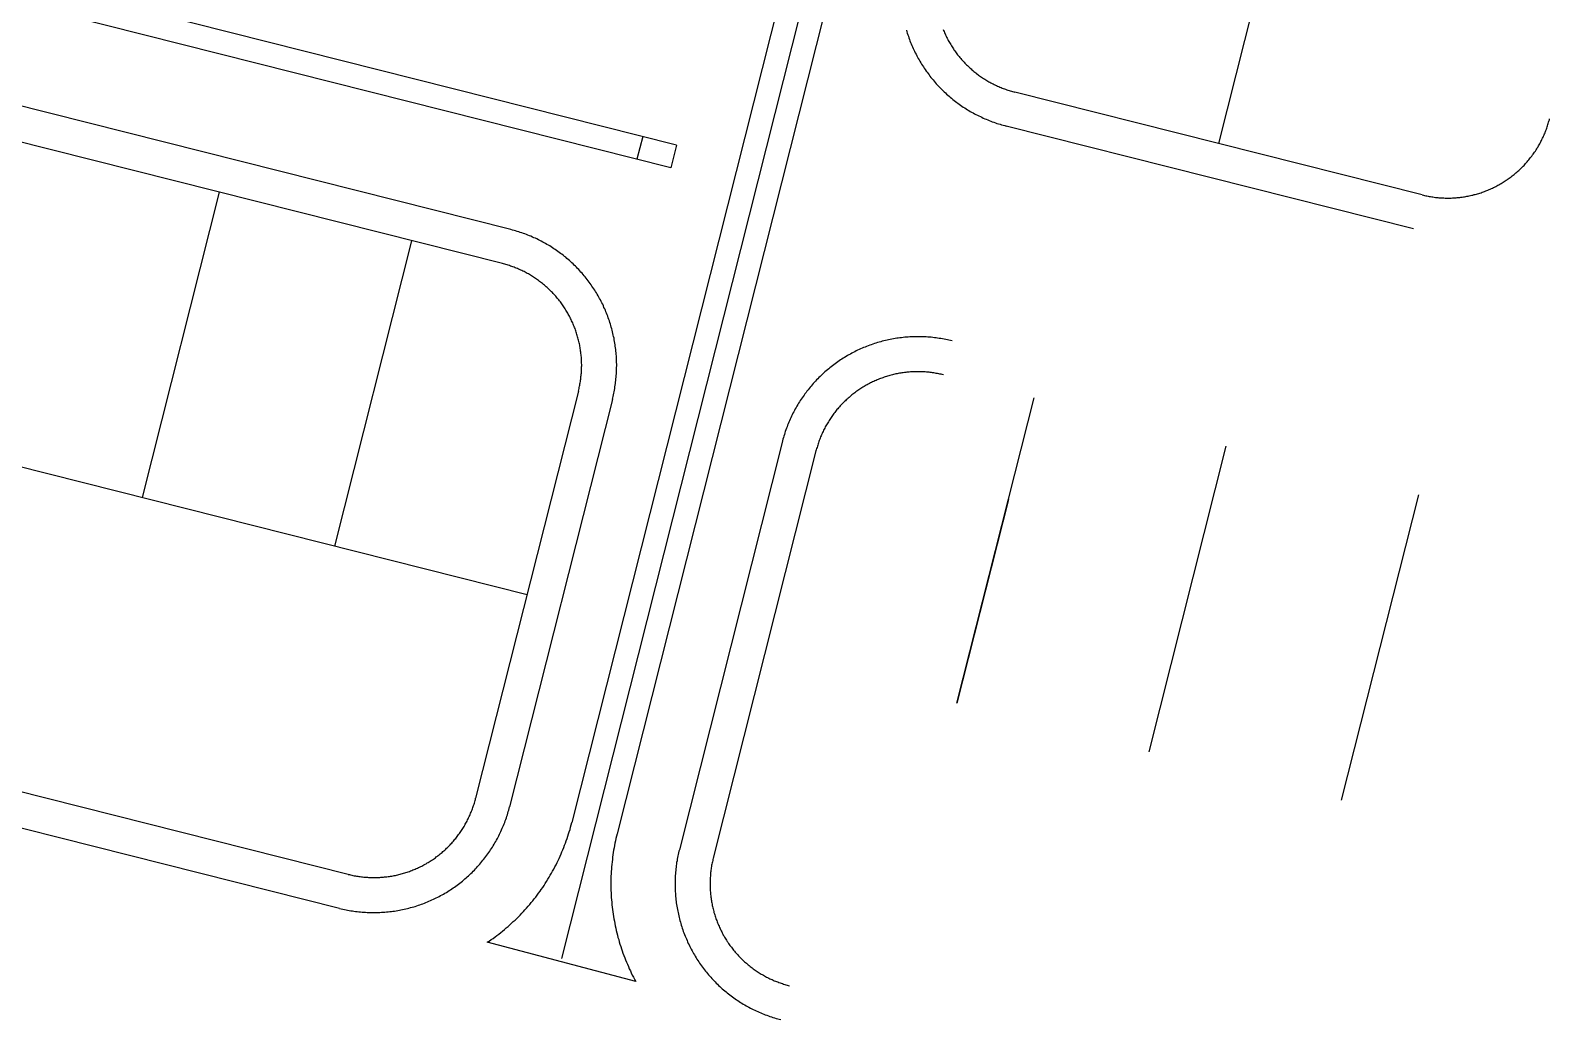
# Model space of a CAD drawing. Header units: metres. Extents: x 680594 to 684853, y 828874 to 830078.
# Drawn here: x 684723 to 684853.2, y 829017 to 829101.8 of the extents above; entities that cross this region are included whole.
import ezdxf

# ---------------------------------------------------------------- set-up
doc = ezdxf.new("R2010")
doc.units = ezdxf.units.M
doc.layers.add('PLOT_LINES', color=7, linetype='Continuous')

msp = doc.modelspace()

# ---------------------------------------------------------------- linework, layer by layer
at = {"layer": 'PLOT_LINES'}
for points in [[(684816.78, 829213.44), (684768.53, 829022.25)], [(684810.92, 829198.42), (684769.42, 829033.92)], [(684814.8, 829197.44), (684773.29, 829032.94)], [(684844.93, 829171.73), (684824.84, 829092.13)], [(684778.4, 829091.99), (684494.38, 829163.65)], [(684777.91, 829090.05), (684493.89, 829161.71)], [(684764.19, 829084.74), (684503.45, 829150.54)], [(684763.46, 829081.83), (684640.32, 829112.9)], [(684798.09, 829101.85), (684798.13, 829101.71), (684798.17, 829101.58), (684798.21, 829101.45), (684798.26, 829101.32), (684798.3, 829101.18), (684798.35, 829101.05), (684798.4, 829100.92), (684798.45, 829100.79), (684798.5, 829100.66), (684798.56, 829100.53), (684798.61, 829100.41), (684798.67, 829100.28), (684798.73, 829100.15), (684798.79, 829100.03), (684798.85, 829099.9), (684798.92, 829099.78), (684798.98, 829099.65), (684799.05, 829099.53), (684799.11, 829099.41), (684799.18, 829099.29), (684799.25, 829099.17), (684799.32, 829099.05), (684799.4, 829098.93), (684799.47, 829098.81), (684799.55, 829098.69), (684799.62, 829098.57), (684799.7, 829098.46), (684799.78, 829098.34), (684799.86, 829098.23), (684799.95, 829098.12), (684800.03, 829098.01), (684800.11, 829097.9), (684800.2, 829097.79), (684800.29, 829097.68), (684800.38, 829097.57), (684800.47, 829097.46), (684800.56, 829097.36), (684800.65, 829097.25), (684800.74, 829097.15), (684800.84, 829097.05), (684800.94, 829096.95), (684801.03, 829096.85), (684801.13, 829096.75), (684801.23, 829096.65), (684801.33, 829096.55), (684801.43, 829096.46), (684801.54, 829096.36), (684801.64, 829096.27), (684801.75, 829096.18), (684801.85, 829096.09), (684801.96, 829096), (684802.07, 829095.91), (684802.18, 829095.82), (684802.29, 829095.74), (684802.4, 829095.65), (684802.51, 829095.57), (684802.62, 829095.49), (684802.74, 829095.41), (684802.85, 829095.33), (684802.97, 829095.25), (684803.09, 829095.17), (684803.2, 829095.1), (684803.32, 829095.02), (684803.44, 829094.95), (684803.56, 829094.88), (684803.68, 829094.81), (684803.8, 829094.74), (684803.93, 829094.68), (684804.05, 829094.61), (684804.18, 829094.55), (684804.3, 829094.49), (684804.43, 829094.43), (684804.55, 829094.37), (684804.68, 829094.31), (684804.81, 829094.25), (684804.94, 829094.2), (684805.06, 829094.14), (684805.19, 829094.09), (684805.32, 829094.04), (684805.45, 829093.99), (684805.59, 829093.94), (684805.72, 829093.9), (684805.85, 829093.85), (684805.98, 829093.81), (684806.12, 829093.77), (684806.25, 829093.73), (684806.39, 829093.69), (684806.52, 829093.66), (684806.65, 829093.62)], [(684801.24, 829101.91), (684801.28, 829101.81), (684801.32, 829101.72), (684801.36, 829101.62), (684801.4, 829101.52), (684801.45, 829101.43), (684801.49, 829101.33), (684801.54, 829101.24), (684801.58, 829101.15), (684801.63, 829101.05), (684801.68, 829100.96), (684801.73, 829100.87), (684801.78, 829100.78), (684801.84, 829100.69), (684801.89, 829100.6), (684801.95, 829100.51), (684802, 829100.42), (684802.06, 829100.33), (684802.12, 829100.25), (684802.17, 829100.16), (684802.23, 829100.07), (684802.29, 829099.99), (684802.36, 829099.9), (684802.42, 829099.82), (684802.48, 829099.74), (684802.55, 829099.65), (684802.61, 829099.57), (684802.68, 829099.49), (684802.75, 829099.41), (684802.82, 829099.33), (684802.89, 829099.25), (684802.96, 829099.18), (684803.03, 829099.1), (684803.1, 829099.02), (684803.17, 829098.95), (684803.25, 829098.87), (684803.32, 829098.8), (684803.4, 829098.73), (684803.47, 829098.66), (684803.55, 829098.59), (684803.63, 829098.52), (684803.71, 829098.45), (684803.79, 829098.38), (684803.87, 829098.31), (684803.95, 829098.25), (684804.03, 829098.18), (684804.11, 829098.12), (684804.2, 829098.05), (684804.28, 829097.99), (684804.37, 829097.93), (684804.45, 829097.87), (684804.54, 829097.81), (684804.62, 829097.75), (684804.71, 829097.69), (684804.8, 829097.64), (684804.89, 829097.58), (684804.98, 829097.53), (684805.07, 829097.48), (684805.16, 829097.42), (684805.25, 829097.37), (684805.34, 829097.32), (684805.44, 829097.27), (684805.53, 829097.23), (684805.62, 829097.18), (684805.72, 829097.13), (684805.81, 829097.09), (684805.91, 829097.05), (684806, 829097), (684806.1, 829096.96), (684806.2, 829096.92), (684806.29, 829096.88), (684806.39, 829096.84), (684806.49, 829096.81), (684806.59, 829096.77), (684806.69, 829096.74), (684806.79, 829096.71), (684806.89, 829096.67), (684806.99, 829096.64), (684807.09, 829096.61), (684807.19, 829096.58), (684807.29, 829096.56), (684807.39, 829096.53)], [(684842.29, 829087.72), (684807.39, 829096.53)], [(684842.29, 829087.72), (684842.4, 829087.7), (684842.5, 829087.67), (684842.6, 829087.65), (684842.7, 829087.63), (684842.81, 829087.61), (684842.91, 829087.59), (684843.01, 829087.57), (684843.12, 829087.56), (684843.22, 829087.54), (684843.32, 829087.53), (684843.43, 829087.51), (684843.53, 829087.5), (684843.63, 829087.49), (684843.74, 829087.48), (684843.84, 829087.47), (684843.95, 829087.47), (684844.05, 829087.46), (684844.16, 829087.46), (684844.26, 829087.45), (684844.37, 829087.45), (684844.47, 829087.45), (684844.58, 829087.45), (684844.68, 829087.45), (684844.79, 829087.45), (684844.89, 829087.46), (684844.99, 829087.46), (684845.1, 829087.47), (684845.2, 829087.48), (684845.31, 829087.49), (684845.41, 829087.5), (684845.52, 829087.51), (684845.62, 829087.52), (684845.72, 829087.53), (684845.83, 829087.55), (684845.93, 829087.56), (684846.03, 829087.58), (684846.14, 829087.6), (684846.24, 829087.62), (684846.34, 829087.64), (684846.45, 829087.66), (684846.55, 829087.69), (684846.65, 829087.71), (684846.75, 829087.74), (684846.85, 829087.76), (684846.95, 829087.79), (684847.05, 829087.82), (684847.15, 829087.85), (684847.25, 829087.88), (684847.35, 829087.91), (684847.45, 829087.95), (684847.55, 829087.98), (684847.65, 829088.02), (684847.75, 829088.06), (684847.84, 829088.09), (684847.94, 829088.13), (684848.04, 829088.17), (684848.13, 829088.22), (684848.23, 829088.26), (684848.32, 829088.3), (684848.42, 829088.35), (684848.51, 829088.39), (684848.61, 829088.44), (684848.7, 829088.49), (684848.79, 829088.54), (684848.88, 829088.59), (684848.97, 829088.64), (684849.07, 829088.69), (684849.16, 829088.75), (684849.24, 829088.8), (684849.33, 829088.86), (684849.42, 829088.92), (684849.51, 829088.97), (684849.6, 829089.03), (684849.68, 829089.09), (684849.77, 829089.15), (684849.85, 829089.21), (684849.93, 829089.28), (684850.02, 829089.34), (684850.1, 829089.41), (684850.18, 829089.47), (684850.26, 829089.54), (684850.34, 829089.61), (684850.42, 829089.67), (684850.5, 829089.74), (684850.58, 829089.81), (684850.65, 829089.88), (684850.73, 829089.96), (684850.81, 829090.03), (684850.88, 829090.1), (684850.95, 829090.18), (684851.03, 829090.25), (684851.1, 829090.33), (684851.17, 829090.41), (684851.24, 829090.49), (684851.31, 829090.56), (684851.37, 829090.64), (684851.44, 829090.72), (684851.51, 829090.81), (684851.57, 829090.89), (684851.64, 829090.97), (684851.7, 829091.05), (684851.76, 829091.14), (684851.82, 829091.22), (684851.88, 829091.31), (684851.94, 829091.39), (684852, 829091.48), (684852.06, 829091.57), (684852.12, 829091.66), (684852.17, 829091.75), (684852.23, 829091.84), (684852.28, 829091.93), (684852.33, 829092.02), (684852.38, 829092.11), (684852.43, 829092.2), (684852.48, 829092.29), (684852.53, 829092.39), (684852.57, 829092.48), (684852.62, 829092.57), (684852.66, 829092.67), (684852.71, 829092.76), (684852.75, 829092.86), (684852.79, 829092.96), (684852.83, 829093.05), (684852.87, 829093.15), (684852.91, 829093.25), (684852.95, 829093.35), (684852.98, 829093.45), (684853.02, 829093.54), (684853.05, 829093.64), (684853.08, 829093.74), (684853.11, 829093.84), (684853.14, 829093.94), (684853.17, 829094.04), (684853.2, 829094.15), (684853.22, 829094.25)], [(684841.56, 829084.81), (684806.65, 829093.62)], [(684749.51, 829026.56), (684488.77, 829092.36)], [(684775.49, 829092.72), (684775, 829090.78)], [(684778.4, 829091.99), (684777.91, 829090.05)], [(684732.61, 829061.77), (684739.22, 829087.95)], [(684765.58, 829053.45), (684633.71, 829086.73)], [(684749.09, 829057.61), (684755.7, 829083.79)], [(684772.89, 829070.17), (684772.92, 829070.31), (684772.96, 829070.44), (684772.99, 829070.58), (684773.01, 829070.71), (684773.04, 829070.85), (684773.07, 829070.99), (684773.09, 829071.13), (684773.11, 829071.26), (684773.13, 829071.4), (684773.15, 829071.54), (684773.17, 829071.68), (684773.19, 829071.82), (684773.2, 829071.96), (684773.21, 829072.1), (684773.22, 829072.23), (684773.23, 829072.37), (684773.24, 829072.51), (684773.25, 829072.65), (684773.25, 829072.79), (684773.25, 829072.93), (684773.26, 829073.07), (684773.26, 829073.21), (684773.25, 829073.35), (684773.25, 829073.49), (684773.24, 829073.63), (684773.24, 829073.77), (684773.23, 829073.91), (684773.22, 829074.05), (684773.21, 829074.19), (684773.19, 829074.33), (684773.18, 829074.46), (684773.16, 829074.6), (684773.14, 829074.74), (684773.12, 829074.88), (684773.1, 829075.02), (684773.08, 829075.16), (684773.05, 829075.29), (684773.03, 829075.43), (684773, 829075.57), (684772.97, 829075.7), (684772.94, 829075.84), (684772.91, 829075.98), (684772.87, 829076.11), (684772.84, 829076.25), (684772.8, 829076.38), (684772.76, 829076.51), (684772.72, 829076.65), (684772.68, 829076.78), (684772.64, 829076.91), (684772.59, 829077.05), (684772.54, 829077.18), (684772.5, 829077.31), (684772.45, 829077.44), (684772.39, 829077.57), (684772.34, 829077.7), (684772.29, 829077.83), (684772.23, 829077.96), (684772.17, 829078.08), (684772.12, 829078.21), (684772.06, 829078.34), (684771.99, 829078.46), (684771.93, 829078.59), (684771.87, 829078.71), (684771.8, 829078.83), (684771.73, 829078.95), (684771.66, 829079.08), (684771.59, 829079.2), (684771.52, 829079.32), (684771.45, 829079.44), (684771.38, 829079.55), (684771.3, 829079.67), (684771.22, 829079.79), (684771.14, 829079.9), (684771.06, 829080.02), (684770.98, 829080.13), (684770.9, 829080.24), (684770.82, 829080.36), (684770.73, 829080.47), (684770.65, 829080.58), (684770.56, 829080.69), (684770.47, 829080.79), (684770.38, 829080.9), (684770.29, 829081.01), (684770.2, 829081.11), (684770.1, 829081.21), (684770.01, 829081.32), (684769.91, 829081.42), (684769.81, 829081.52), (684769.72, 829081.62), (684769.62, 829081.71), (684769.52, 829081.81), (684769.41, 829081.91), (684769.31, 829082), (684769.21, 829082.09), (684769.1, 829082.19), (684769, 829082.28), (684768.89, 829082.37), (684768.78, 829082.45), (684768.67, 829082.54), (684768.56, 829082.63), (684768.45, 829082.71), (684768.34, 829082.79), (684768.22, 829082.88), (684768.11, 829082.96), (684767.99, 829083.04), (684767.88, 829083.11), (684767.76, 829083.19), (684767.64, 829083.26), (684767.52, 829083.34), (684767.41, 829083.41), (684767.28, 829083.48), (684767.16, 829083.55), (684767.04, 829083.62), (684766.92, 829083.68), (684766.8, 829083.75), (684766.67, 829083.81), (684766.55, 829083.88), (684766.42, 829083.94), (684766.29, 829084), (684766.17, 829084.05), (684766.04, 829084.11), (684765.91, 829084.17), (684765.78, 829084.22), (684765.65, 829084.27), (684765.52, 829084.32), (684765.39, 829084.37), (684765.26, 829084.42), (684765.13, 829084.46), (684765, 829084.51), (684764.86, 829084.55), (684764.73, 829084.59), (684764.6, 829084.63), (684764.46, 829084.67), (684764.33, 829084.71), (684764.19, 829084.74)], [(684769.98, 829070.9), (684770.01, 829071.01), (684770.03, 829071.11), (684770.05, 829071.21), (684770.08, 829071.31), (684770.1, 829071.41), (684770.11, 829071.52), (684770.13, 829071.62), (684770.15, 829071.72), (684770.16, 829071.83), (684770.18, 829071.93), (684770.19, 829072.04), (684770.2, 829072.14), (684770.21, 829072.24), (684770.22, 829072.35), (684770.23, 829072.45), (684770.24, 829072.56), (684770.24, 829072.66), (684770.25, 829072.77), (684770.25, 829072.87), (684770.25, 829072.98), (684770.26, 829073.08), (684770.26, 829073.18), (684770.25, 829073.29), (684770.25, 829073.39), (684770.25, 829073.5), (684770.24, 829073.6), (684770.24, 829073.71), (684770.23, 829073.81), (684770.22, 829073.92), (684770.21, 829074.02), (684770.2, 829074.13), (684770.19, 829074.23), (684770.17, 829074.33), (684770.16, 829074.44), (684770.14, 829074.54), (684770.12, 829074.64), (684770.1, 829074.75), (684770.09, 829074.85), (684770.06, 829074.95), (684770.04, 829075.05), (684770.02, 829075.16), (684769.99, 829075.26), (684769.97, 829075.36), (684769.94, 829075.46), (684769.91, 829075.56), (684769.88, 829075.66), (684769.85, 829075.76), (684769.82, 829075.86), (684769.79, 829075.96), (684769.76, 829076.06), (684769.72, 829076.16), (684769.69, 829076.26), (684769.65, 829076.36), (684769.61, 829076.45), (684769.57, 829076.55), (684769.53, 829076.65), (684769.49, 829076.74), (684769.44, 829076.84), (684769.4, 829076.93), (684769.36, 829077.03), (684769.31, 829077.12), (684769.26, 829077.22), (684769.21, 829077.31), (684769.16, 829077.4), (684769.11, 829077.49), (684769.06, 829077.58), (684769.01, 829077.67), (684768.96, 829077.76), (684768.9, 829077.85), (684768.85, 829077.94), (684768.79, 829078.03), (684768.73, 829078.12), (684768.67, 829078.2), (684768.61, 829078.29), (684768.55, 829078.38), (684768.49, 829078.46), (684768.43, 829078.54), (684768.36, 829078.63), (684768.3, 829078.71), (684768.23, 829078.79), (684768.17, 829078.87), (684768.1, 829078.95), (684768.03, 829079.03), (684767.96, 829079.11), (684767.89, 829079.19), (684767.82, 829079.26), (684767.75, 829079.34), (684767.67, 829079.41), (684767.6, 829079.49), (684767.53, 829079.56), (684767.45, 829079.63), (684767.37, 829079.71), (684767.3, 829079.78), (684767.22, 829079.85), (684767.14, 829079.92), (684767.06, 829079.98), (684766.98, 829080.05), (684766.9, 829080.12), (684766.82, 829080.18), (684766.73, 829080.25), (684766.65, 829080.31), (684766.57, 829080.37), (684766.48, 829080.43), (684766.4, 829080.49), (684766.31, 829080.55), (684766.22, 829080.61), (684766.13, 829080.67), (684766.05, 829080.72), (684765.96, 829080.78), (684765.87, 829080.83), (684765.78, 829080.89), (684765.69, 829080.94), (684765.6, 829080.99), (684765.5, 829081.04), (684765.41, 829081.09), (684765.32, 829081.14), (684765.22, 829081.18), (684765.13, 829081.23), (684765.03, 829081.27), (684764.94, 829081.32), (684764.84, 829081.36), (684764.75, 829081.4), (684764.65, 829081.44), (684764.55, 829081.48), (684764.46, 829081.52), (684764.36, 829081.55), (684764.26, 829081.59), (684764.16, 829081.62), (684764.06, 829081.66), (684763.96, 829081.69), (684763.86, 829081.72), (684763.76, 829081.75), (684763.66, 829081.78), (684763.56, 829081.81), (684763.46, 829081.83)], [(684802.01, 829075.2), (684801.87, 829075.23), (684801.73, 829075.26), (684801.6, 829075.29), (684801.46, 829075.32), (684801.32, 829075.35), (684801.18, 829075.38), (684801.04, 829075.4), (684800.9, 829075.42), (684800.76, 829075.44), (684800.63, 829075.46), (684800.49, 829075.48), (684800.35, 829075.5), (684800.21, 829075.51), (684800.07, 829075.52), (684799.93, 829075.53), (684799.79, 829075.54), (684799.64, 829075.55), (684799.5, 829075.56), (684799.36, 829075.56), (684799.22, 829075.56), (684799.08, 829075.56), (684798.94, 829075.56), (684798.8, 829075.56), (684798.66, 829075.56), (684798.52, 829075.55), (684798.38, 829075.54), (684798.24, 829075.53), (684798.1, 829075.52), (684797.96, 829075.51), (684797.82, 829075.5), (684797.68, 829075.48), (684797.54, 829075.47), (684797.4, 829075.45), (684797.26, 829075.43), (684797.12, 829075.4), (684796.98, 829075.38), (684796.84, 829075.36), (684796.71, 829075.33), (684796.57, 829075.3), (684796.43, 829075.27), (684796.29, 829075.24), (684796.16, 829075.2), (684796.02, 829075.17), (684795.89, 829075.13), (684795.75, 829075.1), (684795.62, 829075.06), (684795.48, 829075.01), (684795.35, 829074.97), (684795.21, 829074.93), (684795.08, 829074.88), (684794.95, 829074.83), (684794.82, 829074.78), (684794.68, 829074.73), (684794.55, 829074.68), (684794.42, 829074.63), (684794.29, 829074.57), (684794.17, 829074.52), (684794.04, 829074.46), (684793.91, 829074.4), (684793.78, 829074.34), (684793.66, 829074.27), (684793.53, 829074.21), (684793.41, 829074.14), (684793.29, 829074.08), (684793.16, 829074.01), (684793.04, 829073.94), (684792.92, 829073.87), (684792.8, 829073.79), (684792.68, 829073.72), (684792.56, 829073.64), (684792.44, 829073.57), (684792.33, 829073.49), (684792.21, 829073.41), (684792.1, 829073.33), (684791.98, 829073.25), (684791.87, 829073.16), (684791.76, 829073.08), (684791.65, 829072.99), (684791.54, 829072.9), (684791.43, 829072.81), (684791.32, 829072.72), (684791.21, 829072.63), (684791.11, 829072.54), (684791, 829072.45), (684790.9, 829072.35), (684790.8, 829072.25), (684790.69, 829072.16), (684790.59, 829072.06), (684790.49, 829071.96), (684790.4, 829071.86), (684790.3, 829071.75), (684790.2, 829071.65), (684790.11, 829071.55), (684790.02, 829071.44), (684789.93, 829071.33), (684789.84, 829071.23), (684789.75, 829071.12), (684789.66, 829071.01), (684789.57, 829070.9), (684789.49, 829070.79), (684789.4, 829070.67), (684789.32, 829070.56), (684789.24, 829070.44), (684789.16, 829070.33), (684789.08, 829070.21), (684789, 829070.09), (684788.93, 829069.98), (684788.85, 829069.86), (684788.78, 829069.74), (684788.71, 829069.61), (684788.64, 829069.49), (684788.57, 829069.37), (684788.5, 829069.25), (684788.44, 829069.12), (684788.37, 829069), (684788.31, 829068.87), (684788.25, 829068.74), (684788.19, 829068.62), (684788.13, 829068.49), (684788.07, 829068.36), (684788.02, 829068.23), (684787.96, 829068.1), (684787.91, 829067.97), (684787.86, 829067.84), (684787.81, 829067.71), (684787.76, 829067.58), (684787.71, 829067.44), (684787.67, 829067.31), (684787.63, 829067.18), (684787.59, 829067.04), (684787.55, 829066.91), (684787.51, 829066.77), (684787.47, 829066.64), (684787.44, 829066.5)], [(684801.27, 829072.29), (684801.17, 829072.32), (684801.07, 829072.34), (684800.96, 829072.36), (684800.86, 829072.38), (684800.76, 829072.4), (684800.65, 829072.42), (684800.55, 829072.44), (684800.45, 829072.46), (684800.34, 829072.47), (684800.24, 829072.49), (684800.13, 829072.5), (684800.03, 829072.51), (684799.92, 829072.52), (684799.82, 829072.53), (684799.71, 829072.54), (684799.61, 829072.55), (684799.5, 829072.55), (684799.4, 829072.56), (684799.29, 829072.56), (684799.18, 829072.56), (684799.08, 829072.56), (684798.97, 829072.56), (684798.87, 829072.56), (684798.76, 829072.56), (684798.66, 829072.55), (684798.55, 829072.55), (684798.45, 829072.54), (684798.34, 829072.53), (684798.24, 829072.52), (684798.13, 829072.51), (684798.03, 829072.5), (684797.92, 829072.49), (684797.82, 829072.48), (684797.71, 829072.46), (684797.61, 829072.44), (684797.5, 829072.43), (684797.4, 829072.41), (684797.3, 829072.39), (684797.19, 829072.37), (684797.09, 829072.34), (684796.99, 829072.32), (684796.89, 829072.29), (684796.78, 829072.27), (684796.68, 829072.24), (684796.58, 829072.21), (684796.48, 829072.18), (684796.38, 829072.15), (684796.28, 829072.12), (684796.18, 829072.09), (684796.08, 829072.05), (684795.98, 829072.02), (684795.88, 829071.98), (684795.78, 829071.94), (684795.68, 829071.9), (684795.59, 829071.86), (684795.49, 829071.82), (684795.39, 829071.78), (684795.3, 829071.73), (684795.2, 829071.69), (684795.11, 829071.64), (684795.01, 829071.6), (684794.92, 829071.55), (684794.82, 829071.5), (684794.73, 829071.45), (684794.64, 829071.4), (684794.55, 829071.34), (684794.46, 829071.29), (684794.37, 829071.24), (684794.28, 829071.18), (684794.19, 829071.12), (684794.1, 829071.07), (684794.01, 829071.01), (684793.93, 829070.95), (684793.84, 829070.89), (684793.75, 829070.83), (684793.67, 829070.76), (684793.58, 829070.7), (684793.5, 829070.63), (684793.42, 829070.57), (684793.34, 829070.5), (684793.26, 829070.43), (684793.18, 829070.36), (684793.1, 829070.3), (684793.02, 829070.22), (684792.94, 829070.15), (684792.86, 829070.08), (684792.79, 829070.01), (684792.71, 829069.93), (684792.64, 829069.86), (684792.57, 829069.78), (684792.49, 829069.71), (684792.42, 829069.63), (684792.35, 829069.55), (684792.28, 829069.47), (684792.21, 829069.39), (684792.14, 829069.31), (684792.08, 829069.23), (684792.01, 829069.15), (684791.95, 829069.06), (684791.88, 829068.98), (684791.82, 829068.9), (684791.76, 829068.81), (684791.7, 829068.72), (684791.64, 829068.64), (684791.58, 829068.55), (684791.52, 829068.46), (684791.46, 829068.37), (684791.41, 829068.28), (684791.35, 829068.19), (684791.3, 829068.1), (684791.25, 829068.01), (684791.19, 829067.92), (684791.14, 829067.83), (684791.09, 829067.73), (684791.05, 829067.64), (684791, 829067.54), (684790.95, 829067.45), (684790.91, 829067.35), (684790.86, 829067.26), (684790.82, 829067.16), (684790.78, 829067.06), (684790.74, 829066.97), (684790.7, 829066.87), (684790.66, 829066.77), (684790.62, 829066.67), (684790.59, 829066.57), (684790.55, 829066.47), (684790.52, 829066.37), (684790.49, 829066.27), (684790.46, 829066.17), (684790.43, 829066.07), (684790.4, 829065.97), (684790.37, 829065.87), (684790.34, 829065.77)], [(684769.98, 829070.9), (684761.17, 829036)], [(684772.89, 829070.17), (684764.08, 829035.26)], [(684802.42, 829044.15), (684809.03, 829070.33)], [(684787.44, 829066.5), (684778.63, 829031.59)], [(684790.34, 829065.77), (684781.54, 829030.86)], [(684818.91, 829039.99), (684825.51, 829066.17)], [(684806.83, 829061.61), (684802.42, 829044.15)], [(684835.39, 829035.83), (684842, 829062.01)], [(684750.25, 829029.47), (684627.11, 829060.55)], [(684750.25, 829029.47), (684750.35, 829029.45), (684750.45, 829029.42), (684750.55, 829029.4), (684750.65, 829029.38), (684750.76, 829029.36), (684750.86, 829029.34), (684750.96, 829029.32), (684751.07, 829029.31), (684751.17, 829029.29), (684751.27, 829029.28), (684751.38, 829029.26), (684751.48, 829029.25), (684751.59, 829029.24), (684751.69, 829029.23), (684751.79, 829029.22), (684751.9, 829029.22), (684752, 829029.21), (684752.11, 829029.21), (684752.21, 829029.2), (684752.32, 829029.2), (684752.42, 829029.2), (684752.53, 829029.2), (684752.63, 829029.2), (684752.74, 829029.2), (684752.84, 829029.21), (684752.95, 829029.21), (684753.05, 829029.22), (684753.15, 829029.23), (684753.26, 829029.24), (684753.36, 829029.25), (684753.47, 829029.26), (684753.57, 829029.27), (684753.67, 829029.28), (684753.78, 829029.3), (684753.88, 829029.31), (684753.99, 829029.33), (684754.09, 829029.35), (684754.19, 829029.37), (684754.29, 829029.39), (684754.4, 829029.41), (684754.5, 829029.44), (684754.6, 829029.46), (684754.7, 829029.49), (684754.8, 829029.51), (684754.9, 829029.54), (684755, 829029.57), (684755.1, 829029.6), (684755.2, 829029.63), (684755.3, 829029.67), (684755.4, 829029.7), (684755.5, 829029.73), (684755.6, 829029.77), (684755.7, 829029.81), (684755.8, 829029.85), (684755.89, 829029.89), (684755.99, 829029.93), (684756.08, 829029.97), (684756.18, 829030.01), (684756.28, 829030.05), (684756.37, 829030.1), (684756.46, 829030.15), (684756.56, 829030.19), (684756.65, 829030.24), (684756.74, 829030.29), (684756.83, 829030.34), (684756.93, 829030.39), (684757.02, 829030.45), (684757.11, 829030.5), (684757.2, 829030.55), (684757.28, 829030.61), (684757.37, 829030.67), (684757.46, 829030.72), (684757.55, 829030.78), (684757.63, 829030.84), (684757.72, 829030.9), (684757.8, 829030.97), (684757.89, 829031.03), (684757.97, 829031.09), (684758.05, 829031.16), (684758.13, 829031.22), (684758.21, 829031.29), (684758.29, 829031.36), (684758.37, 829031.43), (684758.45, 829031.49), (684758.53, 829031.56), (684758.61, 829031.64), (684758.68, 829031.71), (684758.76, 829031.78), (684758.83, 829031.85), (684758.9, 829031.93), (684758.98, 829032.01), (684759.05, 829032.08), (684759.12, 829032.16), (684759.19, 829032.24), (684759.26, 829032.32), (684759.33, 829032.4), (684759.39, 829032.48), (684759.46, 829032.56), (684759.52, 829032.64), (684759.59, 829032.72), (684759.65, 829032.8), (684759.71, 829032.89), (684759.78, 829032.97), (684759.84, 829033.06), (684759.89, 829033.15), (684759.95, 829033.23), (684760.01, 829033.32), (684760.07, 829033.41), (684760.12, 829033.5), (684760.18, 829033.59), (684760.23, 829033.68), (684760.28, 829033.77), (684760.33, 829033.86), (684760.38, 829033.95), (684760.43, 829034.04), (684760.48, 829034.14), (684760.53, 829034.23), (684760.57, 829034.33), (684760.62, 829034.42), (684760.66, 829034.52), (684760.7, 829034.61), (684760.74, 829034.71), (684760.78, 829034.8), (684760.82, 829034.9), (684760.86, 829035), (684760.9, 829035.1), (684760.93, 829035.2), (684760.97, 829035.3), (684761, 829035.39), (684761.03, 829035.49), (684761.06, 829035.59), (684761.09, 829035.69), (684761.12, 829035.8), (684761.15, 829035.9), (684761.17, 829036)], [(684749.51, 829026.56), (684749.65, 829026.53), (684749.78, 829026.5), (684749.92, 829026.47), (684750.06, 829026.44), (684750.19, 829026.41), (684750.33, 829026.39), (684750.47, 829026.36), (684750.61, 829026.34), (684750.74, 829026.32), (684750.88, 829026.3), (684751.02, 829026.28), (684751.16, 829026.27), (684751.3, 829026.25), (684751.44, 829026.24), (684751.58, 829026.23), (684751.72, 829026.22), (684751.86, 829026.21), (684751.99, 829026.21), (684752.13, 829026.2), (684752.27, 829026.2), (684752.41, 829026.2), (684752.55, 829026.2), (684752.69, 829026.2), (684752.83, 829026.21), (684752.97, 829026.21), (684753.11, 829026.22), (684753.25, 829026.23), (684753.39, 829026.24), (684753.53, 829026.25), (684753.67, 829026.26), (684753.81, 829026.28), (684753.95, 829026.29), (684754.08, 829026.31), (684754.22, 829026.33), (684754.36, 829026.35), (684754.5, 829026.38), (684754.64, 829026.4), (684754.77, 829026.43), (684754.91, 829026.45), (684755.05, 829026.48), (684755.18, 829026.52), (684755.32, 829026.55), (684755.45, 829026.58), (684755.59, 829026.62), (684755.72, 829026.66), (684755.86, 829026.69), (684755.99, 829026.73), (684756.12, 829026.78), (684756.26, 829026.82), (684756.39, 829026.87), (684756.52, 829026.91), (684756.65, 829026.96), (684756.78, 829027.01), (684756.91, 829027.06), (684757.04, 829027.11), (684757.17, 829027.17), (684757.3, 829027.22), (684757.42, 829027.28), (684757.55, 829027.34), (684757.68, 829027.4), (684757.8, 829027.46), (684757.93, 829027.52), (684758.05, 829027.59), (684758.17, 829027.65), (684758.3, 829027.72), (684758.42, 829027.79), (684758.54, 829027.86), (684758.66, 829027.93), (684758.78, 829028.01), (684758.9, 829028.08), (684759.01, 829028.16), (684759.13, 829028.23), (684759.25, 829028.31), (684759.36, 829028.39), (684759.47, 829028.47), (684759.59, 829028.55), (684759.7, 829028.64), (684759.81, 829028.72), (684759.92, 829028.81), (684760.03, 829028.9), (684760.13, 829028.99), (684760.24, 829029.08), (684760.35, 829029.17), (684760.45, 829029.26), (684760.56, 829029.35), (684760.66, 829029.45), (684760.76, 829029.54), (684760.86, 829029.64), (684760.96, 829029.74), (684761.06, 829029.84), (684761.15, 829029.94), (684761.25, 829030.04), (684761.34, 829030.14), (684761.44, 829030.25), (684761.53, 829030.35), (684761.62, 829030.46), (684761.71, 829030.57), (684761.8, 829030.68), (684761.88, 829030.79), (684761.97, 829030.9), (684762.05, 829031.01), (684762.14, 829031.12), (684762.22, 829031.23), (684762.3, 829031.35), (684762.38, 829031.46), (684762.45, 829031.58), (684762.53, 829031.69), (684762.61, 829031.81), (684762.68, 829031.93), (684762.75, 829032.05), (684762.82, 829032.17), (684762.89, 829032.29), (684762.96, 829032.41), (684763.03, 829032.54), (684763.09, 829032.66), (684763.16, 829032.78), (684763.22, 829032.91), (684763.28, 829033.03), (684763.34, 829033.16), (684763.4, 829033.29), (684763.45, 829033.42), (684763.51, 829033.54), (684763.56, 829033.67), (684763.61, 829033.8), (684763.66, 829033.93), (684763.71, 829034.06), (684763.76, 829034.19), (684763.81, 829034.33), (684763.85, 829034.46), (684763.89, 829034.59), (684763.93, 829034.73), (684763.97, 829034.86), (684764.01, 829034.99), (684764.05, 829035.13), (684764.08, 829035.26)], [(684762.16, 829023.65), (684762.33, 829023.76), (684762.5, 829023.88), (684762.67, 829023.99), (684762.83, 829024.11), (684763, 829024.24), (684763.16, 829024.36), (684763.32, 829024.49), (684763.48, 829024.61), (684763.64, 829024.74), (684763.79, 829024.88), (684763.95, 829025.01), (684764.1, 829025.14), (684764.25, 829025.28), (684764.4, 829025.42), (684764.55, 829025.56), (684764.7, 829025.7), (684764.84, 829025.84), (684764.98, 829025.99), (684765.13, 829026.14), (684765.27, 829026.29), (684765.4, 829026.44), (684765.54, 829026.59), (684765.68, 829026.74), (684765.81, 829026.9), (684765.94, 829027.05), (684766.07, 829027.21), (684766.2, 829027.37), (684766.32, 829027.53), (684766.44, 829027.7), (684766.57, 829027.86), (684766.69, 829028.02), (684766.8, 829028.19), (684766.92, 829028.36), (684767.03, 829028.53), (684767.14, 829028.7), (684767.25, 829028.87), (684767.36, 829029.05), (684767.47, 829029.22), (684767.57, 829029.4), (684767.67, 829029.57), (684767.77, 829029.75), (684767.87, 829029.93), (684767.97, 829030.11), (684768.06, 829030.29), (684768.15, 829030.48), (684768.24, 829030.66), (684768.33, 829030.84), (684768.41, 829031.03), (684768.49, 829031.22), (684768.57, 829031.4), (684768.65, 829031.59), (684768.73, 829031.78), (684768.8, 829031.97), (684768.87, 829032.16), (684768.94, 829032.36), (684769.01, 829032.55), (684769.07, 829032.74), (684769.14, 829032.94), (684769.2, 829033.13), (684769.26, 829033.33), (684769.31, 829033.52), (684769.36, 829033.72), (684769.42, 829033.92)], [(684773.29, 829032.94), (684773.25, 829032.74), (684773.2, 829032.54), (684773.15, 829032.34), (684773.11, 829032.14), (684773.07, 829031.95), (684773.04, 829031.74), (684773, 829031.54), (684772.97, 829031.34), (684772.94, 829031.14), (684772.91, 829030.94), (684772.89, 829030.74), (684772.86, 829030.54), (684772.84, 829030.33), (684772.82, 829030.13), (684772.81, 829029.93), (684772.79, 829029.72), (684772.78, 829029.52), (684772.77, 829029.32), (684772.77, 829029.11), (684772.76, 829028.91), (684772.76, 829028.71), (684772.76, 829028.5), (684772.77, 829028.3), (684772.77, 829028.09), (684772.78, 829027.89), (684772.79, 829027.69), (684772.8, 829027.48), (684772.82, 829027.28), (684772.83, 829027.08), (684772.85, 829026.87), (684772.88, 829026.67), (684772.9, 829026.47), (684772.93, 829026.27), (684772.96, 829026.07), (684772.99, 829025.86), (684773.02, 829025.66), (684773.06, 829025.46), (684773.09, 829025.26), (684773.14, 829025.06), (684773.18, 829024.86), (684773.22, 829024.67), (684773.27, 829024.47), (684773.32, 829024.27), (684773.37, 829024.07), (684773.43, 829023.88), (684773.48, 829023.68), (684773.54, 829023.49), (684773.61, 829023.29), (684773.67, 829023.1), (684773.73, 829022.91), (684773.8, 829022.71), (684773.87, 829022.52), (684773.95, 829022.33), (684774.02, 829022.14), (684774.1, 829021.95), (684774.18, 829021.77), (684774.26, 829021.58), (684774.34, 829021.39), (684774.43, 829021.21), (684774.51, 829021.03), (684774.6, 829020.84), (684774.7, 829020.66), (684774.79, 829020.48), (684774.89, 829020.3)], [(684778.63, 829031.59), (684778.59, 829031.46), (684778.56, 829031.32), (684778.53, 829031.19), (684778.5, 829031.05), (684778.48, 829030.91), (684778.45, 829030.77), (684778.43, 829030.64), (684778.4, 829030.5), (684778.38, 829030.36), (684778.36, 829030.22), (684778.35, 829030.08), (684778.33, 829029.95), (684778.32, 829029.81), (684778.3, 829029.67), (684778.29, 829029.53), (684778.28, 829029.39), (684778.28, 829029.25), (684778.27, 829029.11), (684778.27, 829028.97), (684778.26, 829028.83), (684778.26, 829028.69), (684778.26, 829028.55), (684778.26, 829028.41), (684778.27, 829028.27), (684778.27, 829028.13), (684778.28, 829027.99), (684778.29, 829027.85), (684778.3, 829027.72), (684778.31, 829027.58), (684778.32, 829027.44), (684778.34, 829027.3), (684778.36, 829027.16), (684778.37, 829027.02), (684778.39, 829026.88), (684778.42, 829026.75), (684778.44, 829026.61), (684778.46, 829026.47), (684778.49, 829026.33), (684778.52, 829026.2), (684778.55, 829026.06), (684778.58, 829025.92), (684778.61, 829025.79), (684778.64, 829025.65), (684778.68, 829025.52), (684778.72, 829025.38), (684778.76, 829025.25), (684778.8, 829025.11), (684778.84, 829024.98), (684778.88, 829024.85), (684778.93, 829024.72), (684778.97, 829024.59), (684779.02, 829024.45), (684779.07, 829024.32), (684779.12, 829024.19), (684779.18, 829024.06), (684779.23, 829023.94), (684779.29, 829023.81), (684779.34, 829023.68), (684779.4, 829023.55), (684779.46, 829023.43), (684779.52, 829023.3), (684779.59, 829023.18), (684779.65, 829023.05), (684779.72, 829022.93), (684779.78, 829022.81), (684779.85, 829022.69), (684779.92, 829022.57), (684779.99, 829022.45), (684780.07, 829022.33), (684780.14, 829022.21), (684780.22, 829022.09), (684780.29, 829021.98), (684780.37, 829021.86), (684780.45, 829021.75), (684780.53, 829021.63), (684780.62, 829021.52), (684780.7, 829021.41), (684780.79, 829021.3), (684780.87, 829021.19), (684780.96, 829021.08), (684781.05, 829020.97), (684781.14, 829020.86), (684781.23, 829020.76), (684781.32, 829020.65), (684781.42, 829020.55), (684781.51, 829020.45), (684781.61, 829020.35), (684781.7, 829020.25), (684781.8, 829020.15), (684781.9, 829020.05), (684782, 829019.95), (684782.1, 829019.86), (684782.21, 829019.76), (684782.31, 829019.67), (684782.42, 829019.58), (684782.52, 829019.49), (684782.63, 829019.4), (684782.74, 829019.31), (684782.85, 829019.22), (684782.96, 829019.14), (684783.07, 829019.05), (684783.18, 829018.97), (684783.29, 829018.89), (684783.41, 829018.81), (684783.52, 829018.73), (684783.64, 829018.65), (684783.76, 829018.57), (684783.87, 829018.5), (684783.99, 829018.43), (684784.11, 829018.35), (684784.23, 829018.28), (684784.35, 829018.21), (684784.48, 829018.14), (684784.6, 829018.08), (684784.72, 829018.01), (684784.85, 829017.95), (684784.97, 829017.89), (684785.1, 829017.83), (684785.22, 829017.77), (684785.35, 829017.71), (684785.48, 829017.65), (684785.61, 829017.6), (684785.74, 829017.54), (684785.87, 829017.49), (684786, 829017.44), (684786.13, 829017.39), (684786.26, 829017.35), (684786.39, 829017.3), (684786.52, 829017.26), (684786.65, 829017.21), (684786.79, 829017.17), (684786.92, 829017.13), (684787.06, 829017.09), (684787.19, 829017.06), (684787.33, 829017.02)], [(684781.54, 829030.86), (684781.51, 829030.76), (684781.49, 829030.66), (684781.46, 829030.55), (684781.44, 829030.45), (684781.42, 829030.35), (684781.4, 829030.25), (684781.39, 829030.14), (684781.37, 829030.04), (684781.35, 829029.94), (684781.34, 829029.83), (684781.33, 829029.73), (684781.31, 829029.62), (684781.3, 829029.52), (684781.29, 829029.42), (684781.29, 829029.31), (684781.28, 829029.21), (684781.27, 829029.1), (684781.27, 829029), (684781.27, 829028.89), (684781.26, 829028.79), (684781.26, 829028.68), (684781.26, 829028.58), (684781.26, 829028.47), (684781.27, 829028.37), (684781.27, 829028.26), (684781.28, 829028.16), (684781.28, 829028.06), (684781.29, 829027.95), (684781.3, 829027.85), (684781.31, 829027.74), (684781.32, 829027.64), (684781.33, 829027.53), (684781.35, 829027.43), (684781.36, 829027.33), (684781.38, 829027.22), (684781.39, 829027.12), (684781.41, 829027.02), (684781.43, 829026.91), (684781.45, 829026.81), (684781.48, 829026.71), (684781.5, 829026.61), (684781.52, 829026.51), (684781.55, 829026.4), (684781.58, 829026.3), (684781.6, 829026.2), (684781.63, 829026.1), (684781.66, 829026), (684781.69, 829025.9), (684781.73, 829025.8), (684781.76, 829025.7), (684781.8, 829025.6), (684781.83, 829025.51), (684781.87, 829025.41), (684781.91, 829025.31), (684781.95, 829025.21), (684781.99, 829025.12), (684782.03, 829025.02), (684782.07, 829024.92), (684782.12, 829024.83), (684782.16, 829024.74), (684782.21, 829024.64), (684782.26, 829024.55), (684782.3, 829024.45), (684782.35, 829024.36), (684782.4, 829024.27), (684782.46, 829024.18), (684782.51, 829024.09), (684782.56, 829024), (684782.62, 829023.91), (684782.67, 829023.82), (684782.73, 829023.73), (684782.79, 829023.65), (684782.85, 829023.56), (684782.91, 829023.47), (684782.97, 829023.39), (684783.03, 829023.3), (684783.09, 829023.22), (684783.15, 829023.14), (684783.22, 829023.05), (684783.28, 829022.97), (684783.35, 829022.89), (684783.42, 829022.81), (684783.49, 829022.73), (684783.56, 829022.65), (684783.63, 829022.58), (684783.7, 829022.5), (684783.77, 829022.42), (684783.84, 829022.35), (684783.92, 829022.27), (684783.99, 829022.2), (684784.07, 829022.13), (684784.14, 829022.06), (684784.22, 829021.99), (684784.3, 829021.92), (684784.38, 829021.85), (684784.46, 829021.78), (684784.54, 829021.71), (684784.62, 829021.65), (684784.7, 829021.58), (684784.78, 829021.52), (684784.87, 829021.45), (684784.95, 829021.39), (684785.04, 829021.33), (684785.12, 829021.27), (684785.21, 829021.21), (684785.3, 829021.15), (684785.38, 829021.1), (684785.47, 829021.04), (684785.56, 829020.98), (684785.65, 829020.93), (684785.74, 829020.88), (684785.83, 829020.82), (684785.92, 829020.77), (684786.01, 829020.72), (684786.11, 829020.67), (684786.2, 829020.63), (684786.29, 829020.58), (684786.39, 829020.53), (684786.48, 829020.49), (684786.58, 829020.45), (684786.67, 829020.4), (684786.77, 829020.36), (684786.87, 829020.32), (684786.96, 829020.28), (684787.06, 829020.25), (684787.16, 829020.21), (684787.26, 829020.17), (684787.36, 829020.14), (684787.46, 829020.11), (684787.56, 829020.07), (684787.66, 829020.04), (684787.76, 829020.01), (684787.86, 829019.98), (684787.96, 829019.96), (684788.06, 829019.93)], [(684774.89, 829020.3), (684762.16, 829023.65)]]:
    msp.add_lwpolyline(points, dxfattribs=at)

doc.saveas('drawing.dxf')
